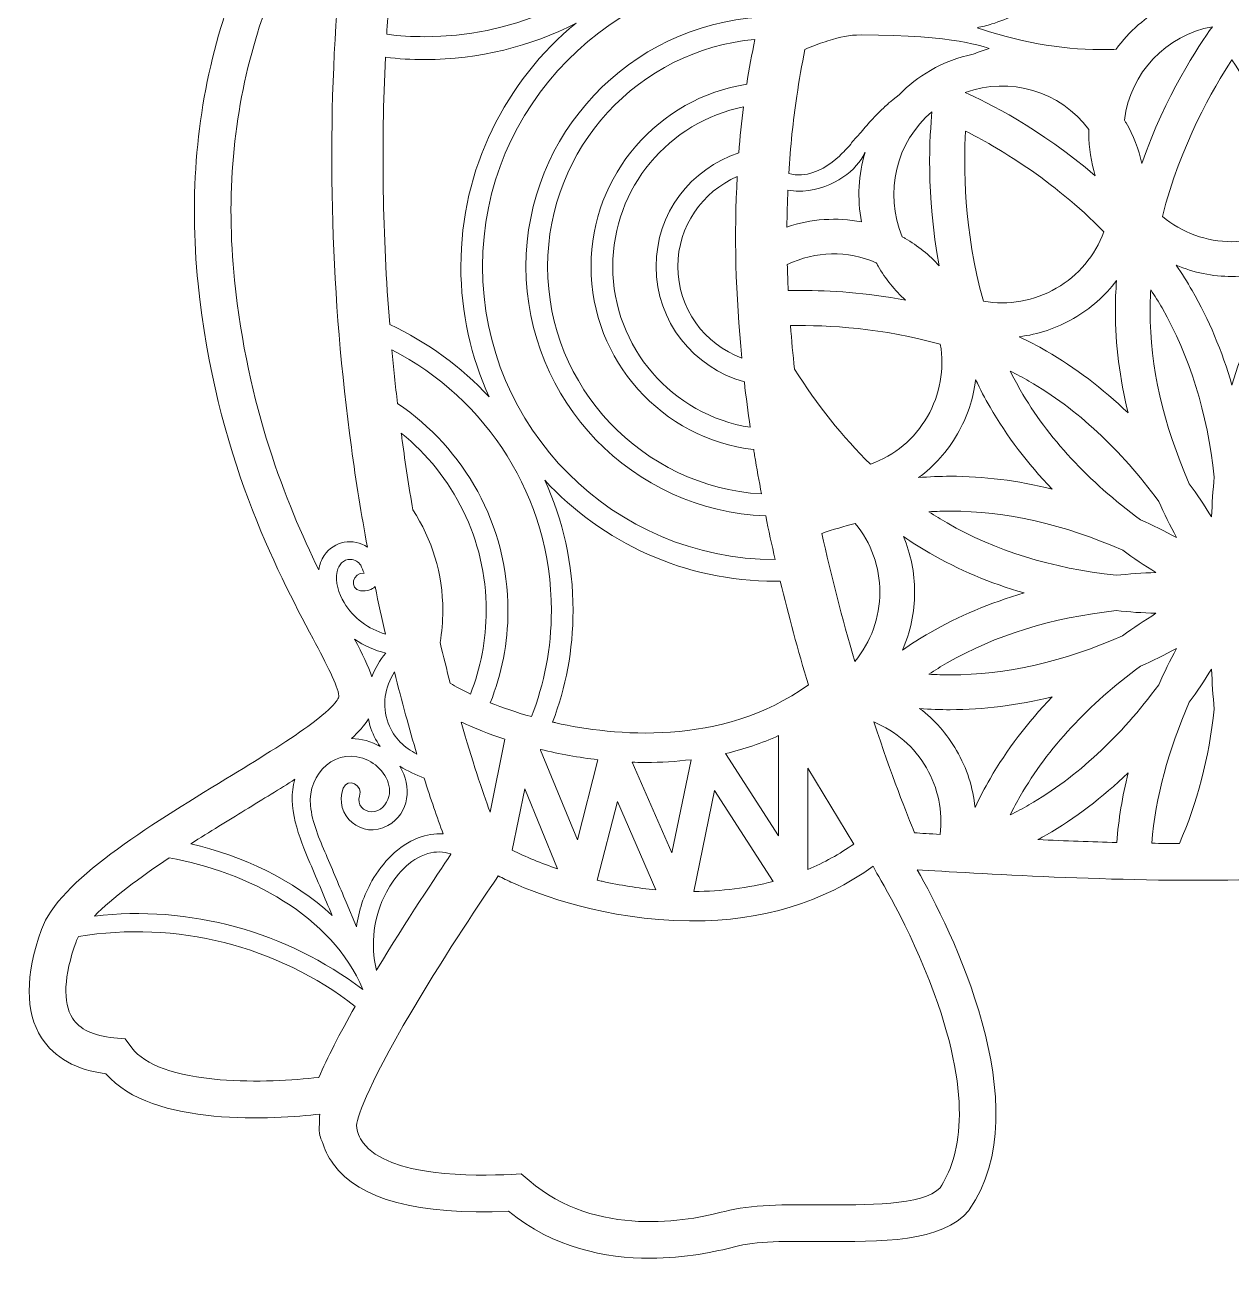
# Model space of a CAD drawing. Header units: millimetres. Extents: x -883 to 1566, y 87 to 598.
# Drawn here: x 89.8 to 256.3, y 87.2 to 259.9 of the extents above; entities that cross this region are included whole.
import ezdxf

# ---------------------------------------------------------------- set-up
doc = ezdxf.new("R2010")
doc.units = ezdxf.units.MM
doc.header["$MEASUREMENT"] = 0
doc.layers.add('Layer 3', color=7, linetype='Continuous')

msp = doc.modelspace()

# ---------------------------------------------------------------- linework, layer by layer
at = {"layer": 'Layer 3', "lineweight": 0}
for points, knots in [([(512.06, 244.42), (500.81, 258.41), (483.74, 265.96), (471.4, 269.82), (458.09, 273.99), (447.55, 274.84), (447.12, 274.9), (447.12, 274.9), (441.19, 275.35), (441.19, 275.35), (441.19, 275.35), (446.17, 272.12), (446.17, 272.12), (446.48, 271.92), (477.17, 251.62), (479.07, 228.7), (479.8, 219.87), (476.13, 211.67), (468.15, 204.32), (459.71, 196.54), (449.96, 193.81), (439.17, 196.2), (428.79, 198.5), (419.85, 204.95), (414.18, 209.96), (407.5, 215.87), (402.65, 222.25), (401.31, 225.5), (401.31, 225.5), (401.04, 226.16), (401.04, 226.16), (401.99, 237.75), (400.88, 248.96), (397.72, 259.52), (395.04, 268.44), (390.91, 276.92), (385.43, 284.71), (382.09, 289.47), (378.67, 293.36), (375.65, 296.42), (373.01, 311.06), (369.09, 324.76), (363.94, 337.36), (363.94, 337.36), (363.95, 337.37), (363.95, 337.37), (363.95, 337.37), (363.93, 337.38), (363.93, 337.38), (363.83, 337.61), (363.74, 337.84), (363.65, 338.07), (363.65, 338.07), (363.6, 338.65), (363.6, 338.65), (367.24, 339.27), (376.9, 341.25), (383.05, 345.72), (386.78, 348.43), (396.12, 356.72), (402.34, 375.11), (406.72, 388.05), (408.55, 402.95), (407.81, 419.6), (407.79, 421.03), (407.7, 422.45), (407.56, 423.87), (407.11, 430.37), (406.29, 437.13), (405.08, 444.13), (397.99, 485.36), (380.06, 523.48), (354.62, 551.48), (341.42, 566), (326.63, 577.35), (310.65, 585.21), (293.75, 593.52), (275.83, 597.76), (257.38, 597.82), (257.38, 597.82), (257.15, 597.82), (257.15, 597.82), (257.15, 597.82), (257.15, 597.82), (257.15, 597.82), (238.7, 597.76), (220.78, 593.52), (203.89, 585.21), (187.9, 577.35), (173.11, 566), (159.91, 551.48), (134.47, 523.48), (116.54, 485.36), (109.45, 444.13), (104.83, 417.32), (105.76, 394.1), (112.19, 375.11), (118.42, 356.72), (127.75, 348.43), (131.48, 345.72), (137.63, 341.25), (147.29, 339.27), (150.93, 338.65), (150.93, 338.65), (150.89, 338.23), (150.89, 338.23), (146.07, 324.81), (142.28, 311.04), (139.52, 297.06), (136.34, 293.91), (132.68, 289.81), (129.1, 284.71), (123.62, 276.92), (119.49, 268.44), (116.81, 259.52), (113.47, 248.36), (112.41, 236.48), (113.67, 224.19), (116.08, 200.65), (124.5, 184.75), (129.53, 175.25), (131.43, 171.66), (132.93, 168.83), (133.11, 167.36), (133.11, 167.24), (132.98, 166.18), (128.83, 163.16), (125.88, 161.03), (121.81, 158.54), (117.5, 155.91), (106.71, 149.32), (94.48, 141.86), (92.07, 135.15), (89.8, 128.81), (89.79, 123.78), (92.07, 120.21), (93.82, 117.47), (96.88, 115.77), (100.94, 115.26), (107.33, 107.82), (124.42, 109.01), (130.47, 109.69), (130.43, 109.28), (130.42, 108.82), (130.43, 108.34), (130.27, 106.94), (130.58, 106.33), (130.79, 105.92), (130.79, 105.92), (130.8, 105.93), (130.8, 105.93), (131.09, 104.91), (131.57, 103.84), (132.34, 102.79), (135.92, 97.9), (144.05, 95.72), (156.52, 96.3), (162.68, 91.24), (169.88, 89.82), (176.04, 89.82), (180.92, 89.82), (185.14, 90.71), (187.67, 91.4), (190.59, 92.2), (194.99, 92.16), (199.65, 92.13), (207.86, 92.07), (216.34, 92.01), (220, 96.38), (220, 96.38), (220.08, 96.49), (220.08, 96.49), (229.9, 110.69), (217.41, 135.42), (212.89, 143.4), (220.39, 142.9), (241.04, 141.67), (257.27, 141.98), (273.49, 141.67), (294.14, 142.9), (301.64, 143.4), (297.12, 135.42), (284.63, 110.69), (294.45, 96.49), (294.45, 96.49), (294.53, 96.38), (294.53, 96.38), (298.19, 92.01), (306.67, 92.07), (314.88, 92.13), (319.54, 92.16), (323.94, 92.2), (326.86, 91.4), (332.59, 89.84), (346.97, 87.24), (358.01, 96.3), (370.48, 95.72), (378.61, 97.9), (382.19, 102.79), (383.01, 103.9), (383.5, 105.03), (383.78, 106.11), (383.95, 106.51), (384.06, 107.01), (384.05, 107.68), (384.12, 108.42), (384.11, 109.1), (384.06, 109.69), (390.12, 109.01), (407.2, 107.82), (413.59, 115.26), (417.65, 115.77), (420.71, 117.47), (422.46, 120.21), (424.74, 123.78), (424.73, 128.81), (422.46, 135.15), (421.29, 138.42), (417.78, 141.86), (413.25, 145.3), (419.04, 143.81), (427.23, 142.02), (436.51, 140.95), (441.35, 140.4), (446.77, 140.01), (452.49, 140.01), (466.56, 140.01), (482.39, 142.37), (495.49, 150.39), (511.06, 159.93), (520.48, 175.88), (523.51, 197.8), (526.04, 216.14), (522.19, 231.82), (512.06, 244.42)], [0, 0, 0, 0, 1, 1, 1, 2, 2, 2, 3, 3, 3, 4, 4, 4, 5, 5, 5, 6, 6, 6, 7, 7, 7, 8, 8, 8, 9, 9, 9, 10, 10, 10, 11, 11, 11, 12, 12, 12, 13, 13, 13, 14, 14, 14, 15, 15, 15, 16, 16, 16, 17, 17, 17, 18, 18, 18, 19, 19, 19, 20, 20, 20, 21, 21, 21, 22, 22, 22, 23, 23, 23, 24, 24, 24, 25, 25, 25, 26, 26, 26, 27, 27, 27, 28, 28, 28, 29, 29, 29, 30, 30, 30, 31, 31, 31, 32, 32, 32, 33, 33, 33, 34, 34, 34, 35, 35, 35, 36, 36, 36, 37, 37, 37, 38, 38, 38, 39, 39, 39, 40, 40, 40, 41, 41, 41, 42, 42, 42, 43, 43, 43, 44, 44, 44, 45, 45, 45, 46, 46, 46, 47, 47, 47, 48, 48, 48, 49, 49, 49, 50, 50, 50, 51, 51, 51, 52, 52, 52, 53, 53, 53, 54, 54, 54, 55, 55, 55, 56, 56, 56, 57, 57, 57, 58, 58, 58, 59, 59, 59, 60, 60, 60, 61, 61, 61, 62, 62, 62, 63, 63, 63, 64, 64, 64, 65, 65, 65, 66, 66, 66, 67, 67, 67, 68, 68, 68, 69, 69, 69, 70, 70, 70, 71, 71, 71, 72, 72, 72, 73, 73, 73, 74, 74, 74, 75, 75, 75, 76, 76, 76, 77, 77, 77, 78, 78, 78, 78]), ([(140, 263.16), (140.05, 263.74), (140.1, 264.33), (140.15, 264.91), (141.73, 264.7), (143.33, 264.59), (144.96, 264.59), (165.01, 264.59), (181.32, 280.9), (181.32, 300.95), (181.32, 317.37), (170.37, 331.28), (155.38, 335.77), (155.4, 335.81), (155.41, 335.84), (155.42, 335.87), (155.59, 335.85), (155.75, 335.83), (155.91, 335.81), (157.34, 335.65), (158.66, 335.54), (159.95, 335.49), (162.59, 335.37), (165.32, 335.44), (168.06, 335.7), (168.53, 335.74), (169, 335.8), (169.46, 335.86), (180.45, 328.13), (187.64, 315.37), (187.64, 300.95), (187.64, 277.42), (168.49, 258.27), (144.96, 258.27), (143.18, 258.27), (141.42, 258.38), (139.7, 258.6), (139.79, 260.12), (139.89, 261.64), (140, 263.16)], [0, 0, 0, 0, 1, 1, 1, 2, 2, 2, 3, 3, 3, 4, 4, 4, 5, 5, 5, 6, 6, 6, 7, 7, 7, 8, 8, 8, 9, 9, 9, 10, 10, 10, 11, 11, 11, 12, 12, 12, 13, 13, 13, 13]), ([(131.06, 186.72), (130.66, 186.12), (130.43, 185.46), (130.32, 184.76), (125.77, 194.07), (120.49, 207.22), (118.7, 224.71), (117.51, 236.3), (118.5, 247.5), (121.63, 257.99), (124.14, 266.39), (128.02, 274.36), (133.16, 281.7), (133.86, 282.69), (134.58, 283.67), (135.32, 284.64), (134.28, 277.68), (133.48, 270.65), (132.95, 263.69), (131.39, 243.12), (132.02, 222.25), (134.82, 201.65), (135.46, 196.92), (136.21, 192.32), (137.03, 187.89), (135.14, 189.16), (132.42, 188.76), (131.06, 186.72)], [0, 0, 0, 0, 1, 1, 1, 2, 2, 2, 3, 3, 3, 4, 4, 4, 5, 5, 5, 6, 6, 6, 7, 7, 7, 8, 8, 8, 9, 9, 9, 9]), ([(192.88, 267), (192.27, 265.02), (191.71, 263.01), (191.21, 260.95), (173.21, 259.84), (158.91, 244.85), (158.91, 226.58), (158.91, 208.05), (173.63, 192.89), (191.99, 192.18), (192.4, 190.18), (192.83, 188.18), (193.29, 186.16), (171.03, 186.19), (152.92, 204.31), (152.92, 226.58), (152.92, 248.72), (170.81, 266.75), (192.88, 267)], [0, 0, 0, 0, 1, 1, 1, 2, 2, 2, 3, 3, 3, 4, 4, 4, 5, 5, 5, 6, 6, 6, 6]), ([(221.74, 259.32), (221.54, 259.38), (221.35, 259.45), (221.16, 259.51), (221.84, 259.65), (222.52, 259.81), (223.19, 260.02), (224.32, 260.37), (225.39, 260.82), (226.42, 261.27), (227.33, 261.65), (228.19, 262.02), (229.08, 262.32), (231.41, 263.09), (234.06, 263.44), (237.66, 263.44), (237.66, 263.44), (237.69, 263.44), (237.69, 263.44), (241.2, 263.44), (244.33, 263.1), (247.12, 262.44), (244.44, 261.02), (242.1, 259.01), (240.32, 256.53), (239.94, 256.51), (239.56, 256.5), (239.17, 256.49), (233.71, 256.37), (227.84, 257.32), (221.74, 259.32)], [0, 0, 0, 0, 1, 1, 1, 2, 2, 2, 3, 3, 3, 4, 4, 4, 5, 5, 5, 6, 6, 6, 7, 7, 7, 8, 8, 8, 9, 9, 9, 10, 10, 10, 10]), ([(139.53, 255.43), (141.31, 255.22), (143.12, 255.11), (144.96, 255.11), (152.47, 255.11), (159.56, 256.92), (165.82, 260.14), (156.12, 252.17), (149.93, 240.09), (149.93, 226.58), (149.93, 220.17), (151.33, 214.08), (153.83, 208.59), (149.98, 212.75), (145.32, 216.16), (140.11, 218.56), (139.13, 230.85), (138.93, 243.18), (139.53, 255.43)], [0, 0, 0, 0, 1, 1, 1, 2, 2, 2, 3, 3, 3, 4, 4, 4, 5, 5, 5, 6, 6, 6, 6]), ([(241.7, 246.39), (241.63, 246.52), (241.55, 246.65), (241.48, 246.77), (242.27, 253.3), (247.27, 258.48), (253.61, 259.65), (251.74, 257.05), (247.16, 250.13), (243.88, 240.79), (243.45, 242.75), (242.72, 244.64), (241.7, 246.39)], [0, 0, 0, 0, 1, 1, 1, 2, 2, 2, 3, 3, 3, 4, 4, 4, 4]), ([(189.37, 251.71), (177.22, 249.8), (167.89, 239.27), (167.89, 226.58), (167.89, 213.57), (177.71, 202.82), (190.33, 201.32), (190.38, 201.05), (190.42, 200.78), (190.46, 200.51), (190.75, 198.75), (191.07, 196.99), (191.4, 195.21), (174.97, 196.22), (161.9, 209.9), (161.9, 226.58), (161.9, 242.96), (174.5, 256.46), (190.51, 257.89), (190.08, 255.87), (189.7, 253.81), (189.37, 251.71)], [0, 0, 0, 0, 1, 1, 1, 2, 2, 2, 3, 3, 3, 4, 4, 4, 5, 5, 5, 6, 6, 6, 7, 7, 7, 7]), ([(214.72, 253.62), (213.1, 252.69), (211.65, 251.55), (210.4, 250.25), (209.18, 249.33), (208.51, 248.7), (208.49, 248.67), (207.79, 248.03), (207.13, 247.37), (206.52, 246.7), (205.98, 246.11), (205.47, 245.49), (204.97, 244.9), (204.88, 244.79), (204.79, 244.68), (204.69, 244.57), (204.69, 244.57), (203.94, 243.89), (203.73, 243.45), (203.22, 242.87), (202.7, 242.32), (202.15, 241.81), (200.96, 240.7), (199.09, 239.36), (196.94, 239.21), (196.35, 239.17), (195.75, 239.24), (195.17, 239.39), (195.39, 243.07), (195.76, 246.64), (196.27, 250.06), (196.61, 252.26), (196.98, 254.41), (197.4, 256.51), (198.39, 256.97), (199.35, 257.32), (200.19, 257.57), (200.19, 257.57), (200.57, 257.68), (200.57, 257.68), (202.37, 258.23), (203.35, 258.52), (205.19, 258.51), (218.29, 258.51), (222.24, 256.81), (222.84, 256.63), (222.07, 256.39), (221.33, 256.14), (220.61, 255.87), (218.59, 255.45), (216.6, 254.71), (214.72, 253.62)], [0, 0, 0, 0, 1, 1, 1, 2, 2, 2, 3, 3, 3, 4, 4, 4, 5, 5, 5, 6, 6, 6, 7, 7, 7, 8, 8, 8, 9, 9, 9, 10, 10, 10, 11, 11, 11, 12, 12, 12, 13, 13, 13, 14, 14, 14, 15, 15, 15, 16, 16, 16, 17, 17, 17, 17]), ([(256.32, 255.1), (258.86, 251.21), (263.44, 243.29), (265.92, 233.49), (263.22, 231.23), (259.84, 230), (256.32, 230), (252.8, 230), (249.41, 231.23), (246.72, 233.49), (249.19, 243.29), (253.77, 251.21), (256.32, 255.1)], [0, 0, 0, 0, 1, 1, 1, 2, 2, 2, 3, 3, 3, 4, 4, 4, 4]), ([(237.46, 239.09), (229.89, 245.59), (222.38, 249.3), (219.53, 250.58), (225.64, 252.79), (232.61, 250.79), (236.58, 245.47), (236.57, 245.3), (236.57, 245.12), (236.57, 244.95), (236.57, 242.95), (236.87, 240.98), (237.46, 239.09)], [0, 0, 0, 0, 1, 1, 1, 2, 2, 2, 3, 3, 3, 4, 4, 4, 4]), ([(188.27, 242.25), (181.67, 240.1), (176.87, 233.9), (176.87, 226.58), (176.87, 218.99), (182.04, 212.59), (189.04, 210.69), (189.27, 208.62), (189.55, 206.52), (189.86, 204.4), (179.13, 206.08), (170.89, 215.39), (170.89, 226.58), (170.89, 237.46), (178.66, 246.54), (188.93, 248.59), (188.66, 246.51), (188.44, 244.4), (188.27, 242.25)], [0, 0, 0, 0, 1, 1, 1, 2, 2, 2, 3, 3, 3, 4, 4, 4, 5, 5, 5, 6, 6, 6, 6]), ([(211.22, 230.46), (211.09, 230.53), (210.96, 230.61), (210.83, 230.68), (208.25, 236.74), (210, 243.75), (214.93, 247.92), (214.62, 244.81), (214.08, 236.48), (215.92, 226.68), (214.56, 228.17), (212.98, 229.44), (211.22, 230.46)], [0, 0, 0, 0, 1, 1, 1, 2, 2, 2, 3, 3, 3, 4, 4, 4, 4]), ([(222.02, 221.79), (219.28, 231.5), (219.29, 240.62), (219.55, 245.25), (223.69, 243.16), (231.59, 238.61), (238.63, 231.37), (237.43, 228.08), (235.12, 225.32), (232.08, 223.57), (229.03, 221.81), (225.48, 221.19), (222.02, 221.79)], [0, 0, 0, 0, 1, 1, 1, 2, 2, 2, 3, 3, 3, 4, 4, 4, 4]), ([(205.22, 232.72), (201.8, 233.4), (198.24, 233.15), (194.92, 232.01), (194.93, 233.73), (194.98, 235.43), (195.05, 237.12), (195.55, 237.02), (196.07, 236.96), (196.58, 236.96), (196.75, 236.96), (196.92, 236.97), (197.09, 236.98), (201.51, 237.3), (204.61, 239.97), (205.64, 242.21), (205.66, 242.24), (205.68, 242.27), (205.71, 242.3), (204.78, 239.26), (204.58, 235.97), (205.22, 232.72)], [0, 0, 0, 0, 1, 1, 1, 2, 2, 2, 3, 3, 3, 4, 4, 4, 5, 5, 5, 6, 6, 6, 7, 7, 7, 7]), ([(188.69, 213.94), (183.55, 215.84), (179.87, 220.79), (179.87, 226.58), (179.87, 232.14), (183.25, 236.91), (188.06, 238.97), (187.62, 231.06), (187.83, 222.7), (188.69, 213.94)], [0, 0, 0, 0, 1, 1, 1, 2, 2, 2, 3, 3, 3, 3]), ([(207.24, 227.1), (207.32, 226.94), (207.41, 226.79), (207.49, 226.64), (208.51, 224.88), (209.79, 223.3), (211.27, 221.94), (205.83, 222.97), (200.84, 223.27), (196.89, 223.27), (196.26, 223.27), (195.67, 223.26), (195.1, 223.25), (195.04, 224.51), (194.99, 225.7), (194.96, 226.86), (198.87, 228.71), (203.29, 228.8), (207.24, 227.1)], [0, 0, 0, 0, 1, 1, 1, 2, 2, 2, 3, 3, 3, 4, 4, 4, 5, 5, 5, 6, 6, 6, 6]), ([(256.32, 210.22), (254.95, 214.92), (253.11, 219.3), (250.82, 223.26), (250.14, 224.44), (249.41, 225.61), (248.62, 226.76), (251.03, 225.73), (253.63, 225.2), (256.32, 225.2), (259, 225.2), (261.6, 225.73), (264.02, 226.76), (263.23, 225.61), (262.49, 224.44), (261.81, 223.26), (259.53, 219.3), (257.68, 214.92), (256.32, 210.22)], [0, 0, 0, 0, 1, 1, 1, 2, 2, 2, 3, 3, 3, 4, 4, 4, 5, 5, 5, 6, 6, 6, 6]), ([(234.47, 219.41), (236.82, 220.76), (238.81, 222.54), (240.4, 224.66), (240.28, 223.22), (240.23, 221.81), (240.23, 220.42), (240.23, 215.85), (240.82, 211.14), (241.99, 206.38), (238.46, 209.77), (234.67, 212.64), (230.71, 214.92), (229.5, 215.62), (228.24, 216.29), (226.95, 216.9), (229.58, 217.21), (232.12, 218.06), (234.47, 219.41)], [0, 0, 0, 0, 1, 1, 1, 2, 2, 2, 3, 3, 3, 4, 4, 4, 5, 5, 5, 6, 6, 6, 6]), ([(245.02, 220.42), (245.02, 221.38), (245.05, 222.36), (245.12, 223.36), (245.67, 222.53), (246.19, 221.69), (246.67, 220.86), (250.48, 214.25), (252.91, 206.41), (253.88, 197.55), (253.69, 195.73), (253.57, 193.89), (253.51, 192.04), (252.53, 193.61), (251.5, 195.14), (250.43, 196.63), (246.84, 204.78), (245.02, 212.79), (245.02, 220.42)], [0, 0, 0, 0, 1, 1, 1, 2, 2, 2, 3, 3, 3, 4, 4, 4, 5, 5, 5, 6, 6, 6, 6]), ([(206.45, 199.31), (202.59, 203.06), (199.07, 207.48), (195.96, 212.44), (195.74, 214.42), (195.56, 216.43), (195.4, 218.43), (200.66, 218.51), (208.16, 218.09), (216.08, 215.85), (216.67, 212.42), (216.04, 208.9), (214.3, 205.88), (212.53, 202.82), (209.76, 200.51), (206.45, 199.31)], [0, 0, 0, 0, 1, 1, 1, 2, 2, 2, 3, 3, 3, 4, 4, 4, 5, 5, 5, 5]), ([(153.99, 166.42), (155.56, 170.35), (156.43, 174.64), (156.43, 179.12), (156.43, 191.01), (150.37, 201.5), (141.19, 207.69), (140.9, 210.15), (140.64, 212.62), (140.41, 215.09), (153.46, 208.38), (162.42, 194.78), (162.42, 179.12), (162.42, 173.97), (161.44, 169.03), (159.67, 164.5), (157.57, 165.09), (155.66, 165.75), (153.99, 166.42)], [0, 0, 0, 0, 1, 1, 1, 2, 2, 2, 3, 3, 3, 4, 4, 4, 5, 5, 5, 6, 6, 6, 6]), ([(231.5, 195.89), (226.74, 197.06), (222.03, 197.65), (217.46, 197.65), (216.02, 197.65), (214.56, 197.59), (213.08, 197.47), (215.25, 199.06), (217.07, 201.09), (218.45, 203.48), (219.8, 205.82), (220.64, 208.35), (220.95, 210.96), (221.58, 209.66), (222.24, 208.39), (222.95, 207.17), (225.24, 203.2), (228.11, 199.42), (231.5, 195.89)], [0, 0, 0, 0, 1, 1, 1, 2, 2, 2, 3, 3, 3, 4, 4, 4, 5, 5, 5, 6, 6, 6, 6]), ([(243.7, 191.66), (236.51, 196.93), (230.92, 202.95), (227.11, 209.56), (226.63, 210.4), (226.16, 211.26), (225.71, 212.16), (226.61, 211.71), (227.48, 211.25), (228.31, 210.77), (234.92, 206.95), (240.95, 201.37), (246.22, 194.18), (246.97, 192.5), (247.78, 190.85), (248.65, 189.23), (247.03, 190.09), (245.37, 190.9), (243.7, 191.66)], [0, 0, 0, 0, 1, 1, 1, 2, 2, 2, 3, 3, 3, 4, 4, 4, 5, 5, 5, 6, 6, 6, 6]), ([(148.47, 169.12), (147.98, 170.98), (147.51, 172.85), (147.06, 174.74), (147.31, 176.16), (147.44, 177.63), (147.44, 179.12), (147.44, 184.24), (145.92, 189.01), (143.31, 193), (142.76, 196.18), (142.27, 199.39), (141.83, 202.6), (141.78, 202.93), (141.74, 203.26), (141.7, 203.59), (148.85, 197.83), (153.43, 189), (153.43, 179.12), (153.43, 175.06), (152.66, 171.18), (151.25, 167.62), (150.16, 168.14), (149.22, 168.65), (148.47, 169.12)], [0, 0, 0, 0, 1, 1, 1, 2, 2, 2, 3, 3, 3, 4, 4, 4, 5, 5, 5, 6, 6, 6, 7, 7, 7, 8, 8, 8, 8]), ([(163.03, 163.65), (162.88, 163.68), (162.74, 163.71), (162.59, 163.75), (164.41, 168.53), (165.41, 173.71), (165.41, 179.12), (165.41, 185.53), (164.01, 191.62), (161.51, 197.1), (169.44, 188.54), (180.78, 183.17), (193.34, 183.17), (193.56, 183.17), (193.78, 183.17), (194, 183.18), (195.14, 178.44), (196.42, 173.66), (197.87, 168.87), (185.79, 160.26), (170.9, 161.88), (163.03, 163.65)], [0, 0, 0, 0, 1, 1, 1, 2, 2, 2, 3, 3, 3, 4, 4, 4, 5, 5, 5, 6, 6, 6, 7, 7, 7, 7]), ([(240.32, 183.99), (231.46, 184.96), (223.62, 187.39), (217.02, 191.21), (216.18, 191.69), (215.35, 192.21), (214.51, 192.76), (215.51, 192.82), (216.5, 192.85), (217.46, 192.85), (225.09, 192.85), (233.09, 191.03), (241.25, 187.45), (242.73, 186.37), (244.27, 185.34), (245.83, 184.37), (243.99, 184.31), (242.14, 184.18), (240.32, 183.99)], [0, 0, 0, 0, 1, 1, 1, 2, 2, 2, 3, 3, 3, 4, 4, 4, 5, 5, 5, 6, 6, 6, 6]), ([(199.73, 189.78), (201.31, 190.31), (202.83, 190.76), (204.34, 191.14), (206.54, 188.47), (207.74, 185.13), (207.74, 181.67), (207.74, 178.17), (206.52, 174.81), (204.29, 172.12), (202.54, 178.05), (201.01, 183.98), (199.73, 189.78)], [0, 0, 0, 0, 1, 1, 1, 2, 2, 2, 3, 3, 3, 4, 4, 4, 4]), ([(210.99, 189.34), (212.18, 188.52), (213.4, 187.76), (214.62, 187.05), (218.58, 184.76), (222.95, 182.92), (227.66, 181.56), (222.95, 180.19), (218.58, 178.35), (214.62, 176.06), (213.35, 175.33), (212.09, 174.53), (210.85, 173.68), (211.96, 176.17), (212.54, 178.87), (212.54, 181.67), (212.54, 184.34), (212.01, 186.93), (210.99, 189.34)], [0, 0, 0, 0, 1, 1, 1, 2, 2, 2, 3, 3, 3, 4, 4, 4, 5, 5, 5, 6, 6, 6, 6]), ([(132.88, 184.54), (133.09, 185.43), (133.64, 186.21), (134.7, 186.18), (135.3, 186.14), (135.78, 185.87), (136.13, 185.37), (136.27, 185.02), (136.42, 184.66), (136.57, 184.31), (134.99, 184.47), (134.49, 182.03), (136.08, 181.86), (136.97, 181.77), (137.64, 182.01), (138.1, 182.44), (138.56, 180.19), (139.04, 178), (139.52, 175.87), (137.18, 176.61), (135.1, 178.06), (133.82, 180.23), (133.09, 181.47), (132.53, 183.09), (132.88, 184.54)], [0, 0, 0, 0, 1, 1, 1, 2, 2, 2, 3, 3, 3, 4, 4, 4, 5, 5, 5, 6, 6, 6, 7, 7, 7, 8, 8, 8, 8]), ([(217.02, 171.91), (223.63, 175.72), (231.47, 178.15), (240.33, 179.12), (242.15, 178.93), (243.99, 178.81), (245.83, 178.75), (244.26, 177.77), (242.72, 176.73), (241.22, 175.65), (233.08, 172.08), (225.09, 170.26), (217.46, 170.26), (216.5, 170.26), (215.51, 170.29), (214.51, 170.36), (215.35, 170.91), (216.18, 171.43), (217.02, 171.91)], [0, 0, 0, 0, 1, 1, 1, 2, 2, 2, 3, 3, 3, 4, 4, 4, 5, 5, 5, 6, 6, 6, 6]), ([(137.64, 169.99), (137.14, 171.46), (136.33, 173.14), (135.27, 175.18), (136.57, 174.3), (138.03, 173.65), (139.57, 173.26), (138.73, 172.28), (138.08, 171.18), (137.64, 169.99)], [0, 0, 0, 0, 1, 1, 1, 2, 2, 2, 3, 3, 3, 3]), ([(225.71, 150.95), (226.16, 151.85), (226.63, 152.72), (227.11, 153.55), (230.92, 160.16), (236.51, 166.19), (243.7, 171.46), (245.37, 172.21), (247.03, 173.02), (248.65, 173.88), (247.78, 172.26), (246.96, 170.59), (246.21, 168.91), (240.95, 161.74), (234.92, 156.16), (228.31, 152.34), (227.48, 151.86), (226.61, 151.4), (225.71, 150.95)], [0, 0, 0, 0, 1, 1, 1, 2, 2, 2, 3, 3, 3, 4, 4, 4, 5, 5, 5, 6, 6, 6, 6]), ([(249.06, 147), (247.81, 147.01), (246.53, 147.02), (245.24, 147.04), (245.79, 153.38), (247.54, 159.91), (250.43, 166.48), (251.5, 167.97), (252.53, 169.5), (253.51, 171.07), (253.57, 169.22), (253.69, 167.37), (253.88, 165.53), (253.14, 158.78), (251.52, 152.55), (249.06, 147)], [0, 0, 0, 0, 1, 1, 1, 2, 2, 2, 3, 3, 3, 4, 4, 4, 5, 5, 5, 5]), ([(140.77, 170.67), (141.78, 166.59), (142.82, 162.79), (143.86, 159.33), (142.16, 160.26), (140.73, 161.42), (139.91, 163.6), (139.01, 166.03), (139.44, 168.59), (140.77, 170.67)], [0, 0, 0, 0, 1, 1, 1, 2, 2, 2, 3, 3, 3, 3]), ([(220.87, 151.97), (220.6, 154.72), (219.74, 157.38), (218.33, 159.83), (217.01, 162.11), (215.28, 164.07), (213.23, 165.63), (214.66, 165.52), (216.07, 165.46), (217.46, 165.46), (222.03, 165.46), (226.74, 166.06), (231.5, 167.23), (228.11, 163.69), (225.24, 159.91), (222.95, 155.95), (222.21, 154.67), (221.52, 153.34), (220.87, 151.97)], [0, 0, 0, 0, 1, 1, 1, 2, 2, 2, 3, 3, 3, 4, 4, 4, 5, 5, 5, 6, 6, 6, 6]), ([(138.81, 160.38), (137.57, 161.1), (136.19, 161.46), (134.82, 161.48), (135.82, 162.4), (136.61, 163.29), (137.17, 164.18), (137.23, 163.87), (137.3, 163.57), (137.39, 163.27), (137.7, 162.24), (138.19, 161.27), (138.81, 160.38)], [0, 0, 0, 0, 1, 1, 1, 2, 2, 2, 3, 3, 3, 4, 4, 4, 4]), ([(150.69, 163.43), (151.85, 162.91), (153.67, 162.16), (156.01, 161.39), (156.01, 161.39), (153.95, 151.33), (153.95, 151.33), (152.89, 154.28), (151.48, 158.47), (149.95, 163.76), (150.2, 163.65), (150.44, 163.54), (150.69, 163.43)], [0, 0, 0, 0, 1, 1, 1, 2, 2, 2, 3, 3, 3, 4, 4, 4, 4]), ([(216.07, 148.26), (214.64, 148.35), (213.44, 148.42), (212.53, 148.49), (211.5, 150.98), (209.34, 156.43), (206.91, 163.77), (209.96, 162.52), (212.52, 160.29), (214.17, 157.43), (215.77, 154.66), (216.43, 151.43), (216.07, 148.26)], [0, 0, 0, 0, 1, 1, 1, 2, 2, 2, 3, 3, 3, 4, 4, 4, 4]), ([(137.2, 158.44), (138.94, 157.58), (140.48, 155.52), (140, 153.48), (139.74, 152.39), (138.81, 151.39), (137.64, 151.37), (136.56, 151.36), (135.52, 152.42), (135.95, 153.55), (136.52, 155.05), (134.28, 156.15), (133.71, 154.65), (132.27, 150.87), (136.33, 147.5), (139.84, 149.47), (142.96, 151.21), (143.11, 154.91), (141.53, 157.66), (142.58, 156.98), (143.72, 156.52), (144.87, 156.01), (145.77, 153.15), (146.65, 150.58), (147.49, 148.32), (146.32, 148.39), (145.15, 148.22), (144.06, 147.8), (141.27, 146.72), (139.13, 144.39), (137.66, 141.84), (136.54, 139.9), (135.83, 137.74), (135.53, 135.53), (135.53, 135.53), (134.1, 138.92), (134.1, 138.92), (133.18, 141.1), (132.25, 143.28), (131.33, 145.47), (130.42, 147.64), (129.4, 149.88), (129.18, 152.25), (128.76, 156.69), (132.81, 160.59), (137.2, 158.44)], [0, 0, 0, 0, 1, 1, 1, 2, 2, 2, 3, 3, 3, 4, 4, 4, 5, 5, 5, 6, 6, 6, 7, 7, 7, 8, 8, 8, 9, 9, 9, 10, 10, 10, 11, 11, 11, 12, 12, 12, 13, 13, 13, 14, 14, 14, 15, 15, 15, 15]), ([(186.46, 159.42), (189.01, 160.02), (191.45, 160.84), (193.75, 161.88), (193.75, 161.88), (193.75, 148.08), (193.75, 148.08), (193.75, 148.08), (186.46, 159.42), (186.46, 159.42)], [0, 0, 0, 0, 1, 1, 1, 2, 2, 2, 3, 3, 3, 3]), ([(160.91, 159.9), (160.92, 159.92), (160.94, 159.95), (160.95, 159.98), (163.57, 159.34), (166.21, 158.86), (168.83, 158.57), (168.83, 158.57), (166, 147.53), (166, 147.53), (166, 147.53), (160.91, 159.9), (160.91, 159.9)], [0, 0, 0, 0, 1, 1, 1, 2, 2, 2, 3, 3, 3, 4, 4, 4, 4]), ([(173.58, 158.21), (174.08, 158.2), (174.57, 158.19), (175.05, 158.19), (175.05, 158.19), (175.42, 158.18), (175.42, 158.18), (177.54, 158.18), (179.65, 158.31), (181.69, 158.57), (181.69, 158.57), (179.04, 145.71), (179.04, 145.71), (179.04, 145.71), (173.58, 158.21), (173.58, 158.21)], [0, 0, 0, 0, 1, 1, 1, 2, 2, 2, 3, 3, 3, 4, 4, 4, 5, 5, 5, 5]), ([(197.8, 157.4), (197.8, 157.4), (204.13, 146.93), (204.13, 146.93), (202.16, 145.55), (200.04, 144.37), (197.8, 143.42), (197.8, 143.42), (197.8, 157.4), (197.8, 157.4)], [0, 0, 0, 0, 1, 1, 1, 2, 2, 2, 3, 3, 3, 3]), ([(120.13, 151.6), (122.68, 153.15), (124.98, 154.56), (127.03, 155.86), (125.89, 152.12), (127.62, 147.85), (129.11, 144.33), (130.13, 141.92), (131.15, 139.5), (132.17, 137.09), (126.86, 142.03), (119.68, 145.35), (112.68, 146.97), (115.28, 148.63), (117.86, 150.21), (120.13, 151.6)], [0, 0, 0, 0, 1, 1, 1, 2, 2, 2, 3, 3, 3, 4, 4, 4, 5, 5, 5, 5]), ([(240.42, 147.15), (236.98, 147.24), (233.34, 147.37), (229.55, 147.54), (229.94, 147.75), (230.33, 147.97), (230.71, 148.19), (234.67, 150.48), (238.46, 153.35), (241.99, 156.74), (241.2, 153.52), (240.68, 150.31), (240.42, 147.15)], [0, 0, 0, 0, 1, 1, 1, 2, 2, 2, 3, 3, 3, 4, 4, 4, 4]), ([(158.74, 154.55), (158.74, 154.55), (163.28, 143.52), (163.28, 143.52), (161, 144.29), (158.84, 145.17), (157.01, 146.09), (157.01, 146.09), (158.74, 154.55), (158.74, 154.55)], [0, 0, 0, 0, 1, 1, 1, 2, 2, 2, 3, 3, 3, 3]), ([(193, 141.79), (189.59, 140.88), (185.92, 140.41), (182.07, 140.39), (182.07, 140.39), (184.94, 154.31), (184.94, 154.31), (184.94, 154.31), (193, 141.79), (193, 141.79)], [0, 0, 0, 0, 1, 1, 1, 2, 2, 2, 3, 3, 3, 3]), ([(171.53, 152.82), (171.53, 152.82), (176.85, 140.62), (176.85, 140.62), (174.38, 140.85), (171.9, 141.25), (169.44, 141.8), (169.21, 141.85), (168.98, 141.9), (168.74, 141.96), (168.74, 141.96), (171.53, 152.82), (171.53, 152.82)], [0, 0, 0, 0, 1, 1, 1, 2, 2, 2, 3, 3, 3, 4, 4, 4, 4]), ([(109.7, 145.03), (120.39, 143.13), (132.15, 137.11), (136.4, 126.88), (125.9, 134.85), (112.44, 138.55), (99.36, 137.01), (101.81, 139.52), (105.64, 142.33), (109.7, 145.03)], [0, 0, 0, 0, 1, 1, 1, 2, 2, 2, 3, 3, 3, 3]), ([(148.56, 145.52), (146.63, 142.68), (142.36, 136.29), (138.34, 129.64), (138.31, 129.59), (138.29, 129.55), (138.27, 129.51), (137.43, 133.11), (137.87, 136.94), (139.65, 140.28), (140.86, 142.56), (142.83, 144.88), (145.39, 145.62), (146.45, 145.93), (147.52, 145.92), (148.53, 145.59), (148.54, 145.57), (148.55, 145.54), (148.56, 145.52)], [0, 0, 0, 0, 1, 1, 1, 2, 2, 2, 3, 3, 3, 4, 4, 4, 5, 5, 5, 6, 6, 6, 6]), ([(215.24, 126.34), (220.71, 111.39), (218.71, 103.51), (216.04, 99.52), (213.76, 97.08), (205.63, 97.14), (199.68, 97.18), (194.66, 97.22), (189.93, 97.25), (186.34, 96.28), (181.31, 94.9), (168.61, 92.57), (159.35, 100.53), (159.35, 100.53), (158.27, 101.46), (158.27, 101.46), (158.27, 101.46), (156.85, 101.38), (156.85, 101.38), (151.88, 101.11), (139.95, 101.01), (136.43, 105.75), (135.91, 106.45), (135.6, 107.26), (135.51, 108.13), (135.76, 109.58), (137.18, 114.05), (144.44, 126.06), (148.9, 133.43), (153.71, 140.53), (155.08, 142.54), (155.71, 142.22), (156.39, 141.9), (157.1, 141.58), (160.59, 140.03), (169.95, 136.41), (181.46, 136.33), (181.46, 136.33), (181.83, 136.33), (181.83, 136.33), (191.52, 136.33), (199.92, 138.87), (206.82, 143.88), (206.82, 143.88), (206.98, 143.5), (206.98, 143.5), (206.98, 143.5), (207.12, 143.23), (207.12, 143.23), (207.17, 143.16), (211.82, 135.68), (215.24, 126.34)], [0, 0, 0, 0, 1, 1, 1, 2, 2, 2, 3, 3, 3, 4, 4, 4, 5, 5, 5, 6, 6, 6, 7, 7, 7, 8, 8, 8, 9, 9, 9, 10, 10, 10, 11, 11, 11, 12, 12, 12, 13, 13, 13, 14, 14, 14, 15, 15, 15, 16, 16, 16, 17, 17, 17, 17]), ([(130.34, 114.76), (126.81, 114.33), (121.55, 114.04), (116.7, 114.44), (110.52, 114.96), (106.32, 116.47), (104.55, 118.82), (104.55, 118.82), (103.61, 120.08), (103.61, 120.08), (103.61, 120.08), (102.04, 120.22), (102.04, 120.22), (99.23, 120.48), (97.31, 121.39), (96.33, 122.93), (94.98, 125.05), (95.16, 128.78), (96.83, 133.45), (96.91, 133.69), (97.03, 133.94), (97.17, 134.19), (110.6, 136.42), (124.61, 132.91), (135.35, 124.55), (133.17, 120.71), (131.49, 117.43), (130.34, 114.76)], [0, 0, 0, 0, 1, 1, 1, 2, 2, 2, 3, 3, 3, 4, 4, 4, 5, 5, 5, 6, 6, 6, 7, 7, 7, 8, 8, 8, 9, 9, 9, 9])]:
    msp.add_open_spline(points, degree=3, knots=knots, dxfattribs=at)

doc.saveas('drawing.dxf')
